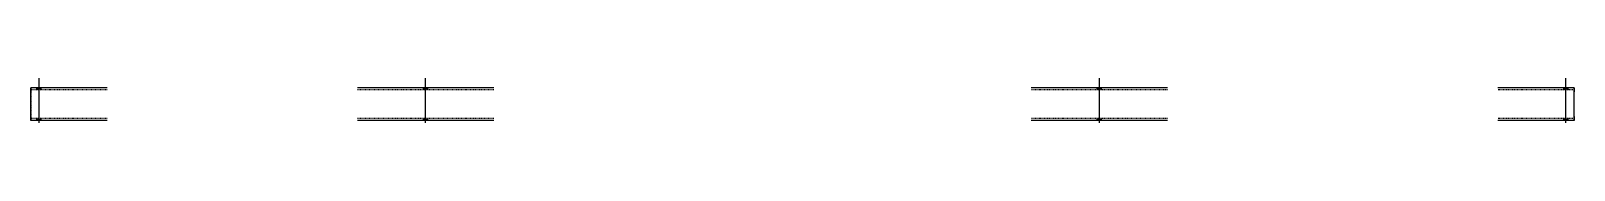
# Model space of a CAD drawing. Header units: millimetres. Extents: x 10 to 16079, y 10 to 265.
# Drawn here: x 11349 to 16079, y 13 to 151 of the extents above; entities that cross this region are included whole.
import ezdxf

# ---------------------------------------------------------------- set-up
doc = ezdxf.new("R2010")
doc.units = ezdxf.units.MM
doc.linetypes.add('DXK_LINE_DOT2', pattern=[3.9198, 1.9599, -1.9599])
doc.layers.add('STÅL', color=7, linetype='Continuous')

msp = doc.modelspace()

# ---------------------------------------------------------------- hatches: boundary and pattern name
at = {"layer": 'STÅL', "linetype": 'Continuous'}
for points in [[(11367.1, 115), (11381.1, 115), (11381.1, 121), (11367.1, 121)], [(11367.1, 115), (11381.1, 115), (11381.1, 121), (11367.1, 121)], [(12552, 115), (12566, 115), (12566, 121), (12552, 121)], [(12552, 115), (12566, 115), (12566, 121), (12552, 121)], [(14631, 121), (14617, 121), (14617, 115), (14631, 115)], [(14631, 121), (14617, 121), (14617, 115), (14631, 115)], [(16061.1, 121), (16047.1, 121), (16047.1, 115), (16061.1, 115)], [(16061.1, 121), (16047.1, 121), (16047.1, 115), (16061.1, 115)], [(11367.1, 21), (11381.1, 21), (11381.1, 27), (11367.1, 27)], [(11367.1, 21), (11381.1, 21), (11381.1, 27), (11367.1, 27)], [(12552, 21), (12566, 21), (12566, 27), (12552, 27)], [(12552, 21), (12566, 21), (12566, 27), (12552, 27)], [(14631, 27), (14617, 27), (14617, 21), (14631, 21)], [(14631, 27), (14617, 27), (14617, 21), (14631, 21)], [(16061.1, 27), (16047.1, 27), (16047.1, 21), (16061.1, 21)], [(16061.1, 27), (16047.1, 27), (16047.1, 21), (16061.1, 21)]]:
    msp.add_hatch(color=3, dxfattribs=at).paths.add_polyline_path(points)

# ---------------------------------------------------------------- linework, layer by layer
at = {"layer": 'STÅL', "color": 3, "linetype": 'Continuous'}
for p, q in [((11374.1, 13.5), (11374.1, 151)), ((11374.1, 13.5), (11374.1, 151)), ((12559, 13.5), (12559, 151)), ((12559, 13.5), (12559, 151)), ((14624, 13.5), (14624, 151)), ((14624, 13.5), (14624, 151)), ((16054.1, 13.5), (16054.1, 151)), ((16054.1, 13.5), (16054.1, 151)), ((11367.1, 115), (11367.1, 121)), ((11367.1, 115), (11367.1, 121)), ((11381.1, 115), (11381.1, 121)), ((11381.1, 115), (11381.1, 121)), ((12552, 115), (12552, 121)), ((12552, 115), (12552, 121)), ((12566, 115), (12566, 121)), ((12566, 115), (12566, 121)), ((14617, 115), (14617, 121)), ((14617, 115), (14617, 121)), ((14631, 115), (14631, 121)), ((14631, 115), (14631, 121)), ((16047.1, 115), (16047.1, 121)), ((16047.1, 115), (16047.1, 121)), ((16061.1, 115), (16061.1, 121)), ((16061.1, 115), (16061.1, 121)), ((11367.1, 21), (11367.1, 27)), ((11367.1, 21), (11367.1, 27)), ((11381.1, 21), (11381.1, 27)), ((11381.1, 21), (11381.1, 27)), ((12552, 21), (12552, 27)), ((12552, 21), (12552, 27)), ((12566, 21), (12566, 27)), ((12566, 21), (12566, 27)), ((14617, 21), (14617, 27)), ((14617, 21), (14617, 27)), ((14631, 21), (14631, 27)), ((14631, 21), (14631, 27)), ((16047.1, 21), (16047.1, 27)), ((16047.1, 21), (16047.1, 27)), ((16061.1, 21), (16061.1, 27)), ((16061.1, 21), (16061.1, 27))]:
    msp.add_line(p, q, dxfattribs=at)
at = {"layer": 'STÅL', "color": 2, "linetype": 'Continuous'}
for p, q in [((11583.1, 121), (11349.1, 121)), ((11349.1, 120.1), (11349.1, 121)), ((11349.1, 117.5), (11349.1, 120.1)), ((11349.1, 113.6), (11349.1, 117.5)), ((11349.1, 109), (11349.1, 113.6)), ((11349.1, 33), (11349.1, 109)), ((12768, 121), (12350, 121)), ((14833, 121), (14415, 121)), ((16079.1, 121), (15845.1, 121)), ((16079.1, 121), (16079.1, 120.1)), ((16079.1, 120.1), (16079.1, 117.5)), ((16079.1, 117.5), (16079.1, 113.6)), ((16079.1, 113.6), (16079.1, 109)), ((16079.1, 33), (16079.1, 109)), ((11349.1, 28.4), (11349.1, 33)), ((11349.1, 24.5), (11349.1, 28.4)), ((11349.1, 21.9), (11349.1, 24.5)), ((11349.1, 21), (11349.1, 21.9)), ((11583.1, 21), (11349.1, 21)), ((12768, 21), (12350, 21)), ((14833, 21), (14415, 21)), ((16079.1, 21), (15845.1, 21)), ((16079.1, 33), (16079.1, 28.4)), ((16079.1, 28.4), (16079.1, 24.5)), ((16079.1, 24.5), (16079.1, 21.9)), ((16079.1, 21.9), (16079.1, 21))]:
    msp.add_line(p, q, dxfattribs=at)
at = {"layer": 'STÅL', "color": 7, "linetype": 'DXK_LINE_DOT2'}
for p, q in [((11349.1, 121), (11349.1, 121)), ((11349.1, 121), (11349.1, 120.1)), ((11349.1, 120.1), (11349.1, 117.5)), ((11349.1, 117.5), (11349.1, 113.2)), ((11349.1, 115), (11349.1, 115)), ((11583.1, 115), (11349.1, 115)), ((11349.1, 114.5), (11349.1, 115)), ((11349.1, 114.5), (11349.1, 115)), ((11349.1, 113.6), (11349.1, 114.5)), ((11349.1, 113.6), (11349.1, 114.5)), ((11349.1, 111.3), (11349.1, 113.6)), ((11349.1, 113.2), (11349.1, 113.6)), ((11349.1, 111.3), (11349.1, 113.2)), ((11349.1, 113.2), (11349.1, 109)), ((11349.1, 111.3), (11349.1, 33)), ((11349.1, 111.3), (11349.1, 33)), ((11349.1, 30.7), (11349.1, 109)), ((12768, 115), (12350, 115)), ((14833, 115), (14415, 115)), ((16079.1, 115), (15845.1, 115)), ((16079.1, 120.1), (16079.1, 121)), ((16079.1, 117.5), (16079.1, 120.1)), ((16079.1, 113.6), (16079.1, 117.5)), ((16079.1, 114.5), (16079.1, 115)), ((16079.1, 114.5), (16079.1, 115)), ((16079.1, 113.6), (16079.1, 114.5)), ((16079.1, 113.6), (16079.1, 114.5)), ((16079.1, 111.3), (16079.1, 113.6)), ((16079.1, 113.2), (16079.1, 113.6)), ((16079.1, 109), (16079.1, 113.6)), ((16079.1, 111.3), (16079.1, 113.2)), ((16079.1, 30.7), (16079.1, 111.3)), ((16079.1, 30.7), (16079.1, 111.3)), ((16079.1, 30.7), (16079.1, 109)), ((11349.1, 33), (11349.1, 30.7)), ((11349.1, 30.7), (11349.1, 33)), ((11349.1, 30.7), (11349.1, 28.8)), ((11349.1, 28.8), (11349.1, 30.7)), ((11349.1, 30.7), (11349.1, 27.5)), ((11349.1, 28.8), (11349.1, 27.5)), ((11349.1, 27.5), (11349.1, 28.8)), ((11349.1, 27.5), (11349.1, 27)), ((11349.1, 27), (11349.1, 27.5)), ((11349.1, 27.5), (11349.1, 24.5)), ((11349.1, 27), (11349.1, 27)), ((11583.1, 27), (11349.1, 27)), ((11349.1, 24.5), (11349.1, 21.9)), ((11349.1, 21.9), (11349.1, 21)), ((11349.1, 21), (11349.1, 21)), ((12768, 27), (12350, 27)), ((14833, 27), (14415, 27)), ((16079.1, 27), (15845.1, 27)), ((16079.1, 30.7), (16079.1, 28.8)), ((16079.1, 28.8), (16079.1, 30.7)), ((16079.1, 28.4), (16079.1, 30.7)), ((16079.1, 28.8), (16079.1, 27.5)), ((16079.1, 27.5), (16079.1, 28.8)), ((16079.1, 24.5), (16079.1, 28.4)), ((16079.1, 27.5), (16079.1, 27)), ((16079.1, 27), (16079.1, 27.5)), ((16079.1, 21.9), (16079.1, 24.5)), ((16079.1, 21), (16079.1, 21.9))]:
    msp.add_line(p, q, dxfattribs=at)

doc.saveas('drawing.dxf')
